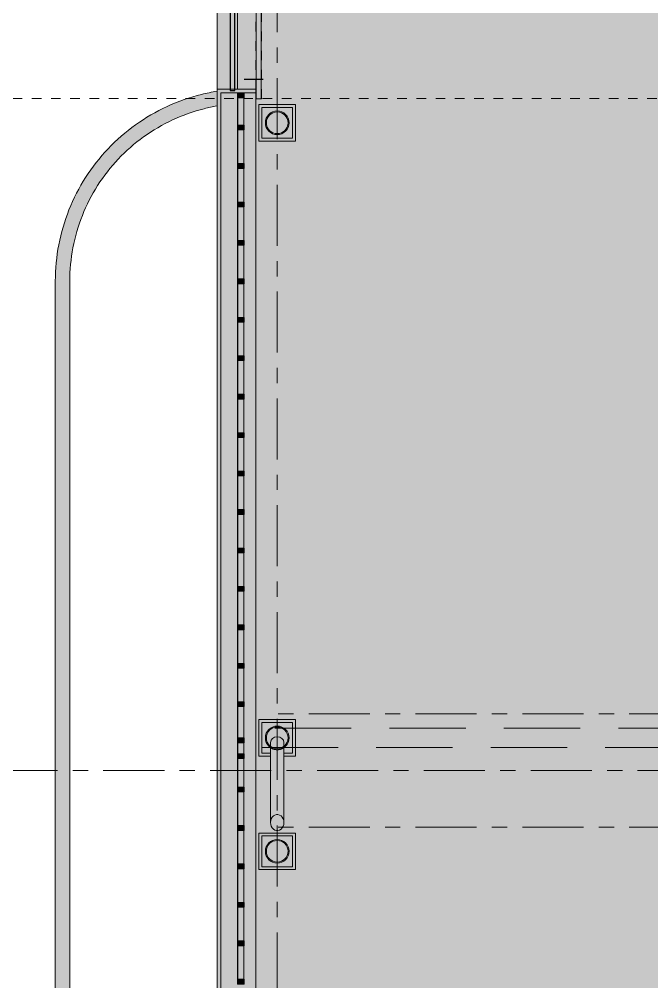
# Model space of a CAD drawing. Header units: metres. Extents: x 1156 to 2335, y -13 to 268.
# Drawn here: x 1236.02 to 1242.6, y 156.21 to 166.23 of the extents above; entities that cross this region are included whole.
import ezdxf

# ---------------------------------------------------------------- set-up
doc = ezdxf.new("R2010")
doc.units = ezdxf.units.M
doc.header["$LTSCALE"] = 0.05
doc.header["$PDMODE"] = 1
for name, pattern in [('_Tracejado médio', [0.004, 0.003, -0.001]), ('Contínua', [0]), ('Grid Line', [0.022225, 0.0127, -0.003175, 0.003175, -0.003175]), ('HIDDEN2', [4.7625, 3.175, -1.5875]), ('Overhead 1_16_', [0.00258, 0.001587, -0.000992188])]:
    doc.linetypes.add(name, pattern=pattern)
doc.layers.get('0').update_dxf_attribs({"lineweight": 0})
for name, color, linetype, lineweight in [('A-DOOR', 7, 'Continuous', 9), ('A-DOOR-HDLN', 7, '_Tracejado médio', 5), ('A-FLOR', 7, 'Continuous', 9), ('A-FLOR-OVHD', 7, 'Overhead 1_16_', 5), ('A-GENM', 7, 'Continuous', 5), ('A-GENM-4', 7, 'Continuous', 9), ('A-GLAZ-CURT', 7, 'Continuous', 5), ('A-GLAZ-CWMG', 7, 'Continuous', 5), ('A-WALL-1', 7, 'Continuous', 9), ('ARQ_PAREDE', 3, 'Continuous', 5), ('I-WALL', 7, 'Continuous', 9), ('S-FNDN', 7, 'Continuous', 5)]:
    doc.layers.add(name, color=color, linetype=linetype, lineweight=lineweight)
for name, color, linetype, lineweight, true_color in [('A-DOOR-1', 7, 'Continuous', 5, 0xc0c0c0), ('A-FLOR-PATT-6', 7, 'Continuous', 9, 0xe3e2df), ('A-GENM-2', 7, 'Continuous', 5, 0xe9e9e9), ('A-GENM-3', 7, 'Continuous', 5, 0xaeaeae), ('A-GLAZ-CWMG-1', 7, 'Continuous', 5, 0x74756c), ('A-WALL-PATT-8', 9, 'Continuous', 9, 0x808080), ('S-FNDN-1', 7, 'Continuous', 9, 0xd3d1cb), ('S-GRID-1', 7, 'Grid Line', 5, 0x0080c0)]:
    doc.layers.add(name, color=color, linetype=linetype, lineweight=lineweight, true_color=true_color)
for name, color, linetype in [('ARQ_RUA', 2, 'Continuous'), ('FORIR', 4, 'Continuous'), ('G', 1, 'Continuous'), ('sh- talude', 64, 'Continuous'), ('talude', 2, 'Continuous')]:
    doc.layers.add(name, color=color, linetype=linetype)
doc.styles.get("Standard").update_dxf_attribs({"font": 'stylu.ttf'})
pattern_1 = [(180, (0, 0), (-2e-17, -0.15), [])]

# ---------------------------------------------------------------- blocks, each defined once
blk = doc.blocks.new('3D_INFOTEXT')
blk.add_point((0, 0))
at = {"flags": 1}
for tag, p in [('MAR_PEZ', (7, 4)), ('POS_PEZ', (8, -4)), ('NOM_PRO', (8, -13)), ('LUN_PRO', (7, -22)), ('MAT_PRO', (8, -30)), ('HANDLE', (7, -39))]:
    blk.add_attdef(tag, p, '', height=5.26, dxfattribs=at)
blk = doc.blocks.new('3D_INFOM')
blk.add_point((0, 0))
at = {"layer": 'FORIR', "flags": 1}
for tag, p in [('MARK', (8, -4)), ('NUM_DIS', (8, -12)), ('QTA_PEZ', (8, -19)), ('TRA_PEZ', (8, -26)), ('DES_PEZ', (8, -34)), ('NOT_PEZ', (46, -12)), ('TIP_PEZ', (46, -19)), ('COS_PEZ', (46, -26))]:
    blk.add_attdef(tag, p, '', height=5, dxfattribs=at)
blk = doc.blocks.new('PILAR1 - PILAR1-4572408-Térreo')
at = {"layer": 'A-GENM-2'}
h = blk.add_hatch(color=256, dxfattribs=at)
h.paths.add_polyline_path([(0, -0.713), (0.038, -0.707), (0.072, -0.69), (0.1, -0.662), (0.117, -0.625), (0.123, -0.59), (0.117, -0.552), (0.1, -0.518), (0.066, -0.487), (0.035, -0.473), (0, -0.467), (-0.038, -0.473), (-0.072, -0.49), (-0.1, -0.518), (-0.117, -0.555), (-0.123, -0.59), (-0.117, -0.628), (-0.1, -0.662), (-0.066, -0.693), (-0.035, -0.707), (-0.006, -0.712)])
h.paths.add_polyline_path([(0, -0.703), (-0.035, -0.697), (-0.066, -0.681), (-0.091, -0.656), (-0.107, -0.625), (-0.113, -0.59), (-0.106, -0.552), (-0.091, -0.524), (-0.066, -0.499), (-0.031, -0.482), (0, -0.477), (0.035, -0.483), (0.066, -0.499), (0.091, -0.524), (0.107, -0.555), (0.113, -0.59), (0.106, -0.628), (0.091, -0.656), (0.066, -0.681), (0.035, -0.697)])
h.paths.add_polyline_path([(-0.008, -0.374), (0.008, -0.374), (0.029, -0.366), (0.04, -0.36), (0.052, -0.346), (0.062, -0.33), (0.068, -0.311), (0.07, -0.288), (0.068, -0.271), (0.058, -0.245), (0.052, -0.235), (0.033, -0.218), (0.019, -0.211), (0.008, -0.208), (-0.008, -0.208), (-0.025, -0.213), (-0.044, -0.226), (-0.052, -0.236), (-0.063, -0.256), (-0.068, -0.271), (-0.07, -0.291), (-0.068, -0.311), (-0.062, -0.33), (-0.052, -0.346), (-0.04, -0.36), (-0.019, -0.371)])
h.paths.add_polyline_path([(0, 0.467), (0.029, 0.472), (0.044, 0.476), (0.072, 0.49), (0.1, 0.518), (0.118, 0.558), (0.123, 0.59), (0.117, 0.628), (0.1, 0.662), (0.066, 0.693), (0.035, 0.707), (0, 0.713), (-0.04, 0.706), (-0.072, 0.69), (-0.1, 0.662), (-0.117, 0.625), (-0.123, 0.59), (-0.117, 0.552), (-0.1, 0.518), (-0.067, 0.488), (-0.033, 0.472), (0, 0.467)])
h.paths.add_polyline_path([(0, 0.477), (-0.035, 0.483), (-0.07, 0.502), (-0.091, 0.524), (-0.107, 0.555), (-0.113, 0.59), (-0.106, 0.628), (-0.091, 0.656), (-0.061, 0.684), (-0.035, 0.697), (0, 0.703), (0.035, 0.697), (0.066, 0.681), (0.091, 0.656), (0.107, 0.625), (0.113, 0.59), (0.106, 0.552), (0.091, 0.524), (0.061, 0.496), (0.033, 0.482), (0.003, 0.477)])
at = {"layer": 'A-GENM-3'}
h = blk.add_hatch(color=256, dxfattribs=at)
h.paths.add_polyline_path([(0.1, -0.75), (0.16, -0.75), (0.16, -0.43), (-0.16, -0.43), (-0.16, -0.75), (0.072, -0.75)])
h.paths.add_polyline_path([(0, -0.713), (-0.038, -0.707), (-0.072, -0.69), (-0.103, -0.656), (-0.117, -0.625), (-0.123, -0.59), (-0.117, -0.552), (-0.1, -0.518), (-0.066, -0.487), (-0.035, -0.473), (0, -0.467), (0.038, -0.473), (0.072, -0.49), (0.103, -0.524), (0.117, -0.555), (0.123, -0.59), (0.117, -0.628), (0.098, -0.663), (0.066, -0.693), (0.035, -0.707), (0.018, -0.71)])
h.paths.add_polyline_path([(0, -0.703), (0.038, -0.696), (0.066, -0.681), (0.091, -0.656), (0.107, -0.625), (0.113, -0.59), (0.106, -0.552), (0.091, -0.524), (0.066, -0.499), (0.035, -0.483), (0, -0.477), (-0.038, -0.484), (-0.066, -0.499), (-0.091, -0.524), (-0.107, -0.555), (-0.113, -0.59), (-0.106, -0.628), (-0.091, -0.656), (-0.066, -0.681), (-0.035, -0.697)])
h.paths.add_polyline_path([(-0.16, 0.43), (-0.07, 0.43), (-0.068, 0.487), (-0.052, 0.478), (-0.062, 0.485), (-0.072, 0.49), (-0.103, 0.524), (-0.117, 0.555), (-0.123, 0.59), (-0.117, 0.628), (-0.1, 0.662), (-0.066, 0.693), (-0.035, 0.707), (0, 0.713), (0.038, 0.707), (0.072, 0.69), (0.103, 0.656), (0.117, 0.625), (0.123, 0.59), (0.117, 0.552), (0.1, 0.518), (0.067, 0.488), (0.07, 0.489), (0.072, 0.43), (0.16, 0.43), (0.16, 0.75), (-0.16, 0.75)])
h.paths.add_polyline_path([(0, 0.467), (0.033, 0.472), (0.025, 0.471), (0.008, 0.468)])
h.paths.add_polyline_path([(-0.07, 0.502), (-0.068, 0.556), (-0.066, 0.561), (-0.058, 0.576), (-0.044, 0.588), (-0.026, 0.597), (-0.01, 0.601), (0.011, 0.601), (0.026, 0.597), (0.04, 0.591), (0.054, 0.58), (0.064, 0.566), (0.068, 0.556), (0.07, 0.539), (0.07, 0.502), (0.091, 0.524), (0.107, 0.555), (0.113, 0.59), (0.106, 0.628), (0.091, 0.656), (0.066, 0.681), (0.035, 0.697), (0, 0.703), (-0.04, 0.695), (-0.07, 0.678), (-0.091, 0.656), (-0.107, 0.625), (-0.113, 0.59), (-0.106, 0.552), (-0.091, 0.524), (-0.079, 0.511)])
h = blk.add_hatch(color=256, dxfattribs=at)
h.paths.add_polyline_path([(0.07, -0.291), (0.068, 0.487), (0.052, 0.478), (0.033, 0.472), (0.019, 0.469), (0, 0.467), (-0.033, 0.472), (-0.06, 0.483), (-0.07, 0.488), (-0.068, -0.271), (-0.062, -0.252), (-0.052, -0.236), (-0.04, -0.222), (-0.019, -0.211), (-0.008, -0.208), (0.008, -0.208), (0.025, -0.213), (0.04, -0.222), (0.052, -0.236), (0.062, -0.252), (0.068, -0.271), (0.07, -0.288)])
h.paths.add_polyline_path([(0.003, 0.477), (0.04, 0.485), (0.07, 0.502), (0.068, 0.556), (0.066, 0.561), (0.058, 0.575), (0.044, 0.588), (0.033, 0.594), (0.01, 0.601), (-0.01, 0.601), (-0.025, 0.597), (-0.04, 0.591), (-0.054, 0.58), (-0.062, 0.57), (-0.068, 0.556), (-0.07, 0.543), (-0.068, 0.5), (-0.061, 0.496), (-0.033, 0.482), (0, 0.477)])
at = {"layer": 'A-GENM'}
for p, q in [((0.16, 0.75), (-0.16, 0.75)), ((-0.16, 0.75), (-0.16, 0.43)), ((0.16, 0.43), (0.16, 0.75)), ((-0.07, 0.543), (-0.07, 0.502)), ((0.07, 0.502), (0.07, 0.543)), ((-0.16, 0.43), (-0.07, 0.43)), ((-0.07, 0.489), (-0.07, -0.291)), ((0.07, -0.291), (0.07, 0.489)), ((0.07, 0.43), (0.16, 0.43)), ((0.16, -0.43), (-0.16, -0.43)), ((-0.16, -0.43), (-0.16, -0.75)), ((0.16, -0.75), (0.16, -0.43)), ((-0.16, -0.75), (0.16, -0.75))]:
    blk.add_line(p, q, dxfattribs=at)
blk.add_ellipse((0, 0.543), major_axis=(-0.07, 0), ratio=0.838671, start_param=3.141593, end_param=6.283185, dxfattribs=at)
for points, knots in [([(-0.07, 0.489), (-0.07, 0.489), (-0.069, 0.488), (-0.067, 0.487), (-0.063, 0.485), (-0.058, 0.482), (-0.053, 0.479), (-0.049, 0.477), (-0.046, 0.476), (-0.044, 0.475), (-0.041, 0.474), (-0.04, 0.474), (-0.039, 0.473)], [0, 0, 0, 0, 0.0555556, 0.1111111, 0.1666667, 0.2222222, 0.2777778, 0.3055556, 0.3194444, 0.3333333, 0.3472222, 0.3602525, 0.3602525, 0.3602525, 0.3602525]), ([(-0.056, 0.48), (-0.057, 0.481), (-0.058, 0.482), (-0.059, 0.482), (-0.06, 0.482)], [0.7523361, 0.7523361, 0.7523361, 0.7523361, 0.76973684, 0.78231492, 0.78231492, 0.78231492, 0.78231492]), ([(-0.048, 0.477), (-0.048, 0.477), (-0.049, 0.477), (-0.051, 0.478), (-0.053, 0.479), (-0.053, 0.479)], [0.69860559, 0.69860559, 0.69860559, 0.69860559, 0.70065789, 0.72368421, 0.7320863, 0.7320863, 0.7320863, 0.7320863]), ([(-0.039, 0.473), (-0.041, 0.474), (-0.042, 0.475), (-0.044, 0.475), (-0.044, 0.475)], [0.65527816, 0.65527816, 0.65527816, 0.65527816, 0.67763158, 0.6818896, 0.6818896, 0.6818896, 0.6818896]), ([(-0.038, 0.473), (-0.038, 0.473), (-0.037, 0.473), (-0.035, 0.472), (-0.034, 0.472), (-0.033, 0.472), (-0.033, 0.471), (-0.032, 0.471), (-0.03, 0.471), (-0.027, 0.47), (-0.024, 0.469), (-0.021, 0.469), (-0.02, 0.469), (-0.018, 0.468), (-0.017, 0.468), (-0.015, 0.468), (-0.013, 0.468), (-0.009, 0.467), (-0.005, 0.467), (0, 0.467), (0.005, 0.467), (0.01, 0.467), (0.014, 0.468), (0.017, 0.468), (0.019, 0.468), (0.02, 0.469), (0.022, 0.469), (0.024, 0.469), (0.027, 0.47), (0.03, 0.471), (0.032, 0.471), (0.033, 0.471), (0.033, 0.472), (0.034, 0.472), (0.035, 0.472), (0.037, 0.473), (0.038, 0.473), (0.038, 0.473)], [0.3642325, 0.3642325, 0.3642325, 0.3642325, 0.375, 0.3819444, 0.3854167, 0.3888889, 0.3923611, 0.3958333, 0.4027778, 0.4166667, 0.4305556, 0.4375, 0.4444444, 0.4479167, 0.4513889, 0.4583333, 0.4652778, 0.4722222, 0.4861111, 0.5, 0.5138889, 0.5277778, 0.5416667, 0.5486111, 0.5555556, 0.5590278, 0.5625, 0.5694444, 0.5833333, 0.5972222, 0.6041667, 0.6076389, 0.6111111, 0.6145833, 0.6180556, 0.625, 0.6357723, 0.6357723, 0.6357723, 0.6357723]), ([(0.003, 0.477), (0.002, 0.477), (0, 0.477), (-0.002, 0.477), (-0.003, 0.477)], [0.49261041, 0.49261041, 0.49261041, 0.49261041, 0.5, 0.50725192, 0.50725192, 0.50725192, 0.50725192]), ([(0.039, 0.473), (0.04, 0.474), (0.041, 0.474), (0.044, 0.475), (0.046, 0.476), (0.049, 0.477), (0.053, 0.479), (0.058, 0.482), (0.063, 0.485), (0.067, 0.487), (0.069, 0.488), (0.07, 0.489), (0.07, 0.489)], [0.6397526, 0.6397526, 0.6397526, 0.6397526, 0.6527778, 0.6666667, 0.6805556, 0.6944444, 0.7222222, 0.7777778, 0.8333333, 0.8888889, 0.9444444, 1, 1, 1, 1]), ([(0.06, 0.482), (0.059, 0.482), (0.058, 0.481), (0.056, 0.481), (0.056, 0.48)], [0.21764039, 0.21764039, 0.21764039, 0.21764039, 0.23684211, 0.24763505, 0.24763505, 0.24763505, 0.24763505])]:
    blk.add_open_spline(points, degree=3, knots=knots, dxfattribs=at)
for points in [[(-0.034, 0.472), (-0.035, 0.472), (-0.037, 0.473), (-0.038, 0.473)], [(-0.017, 0.468), (-0.018, 0.468), (-0.019, 0.468), (-0.02, 0.469)], [(0.02, 0.469), (0.019, 0.468), (0.018, 0.468), (0.017, 0.468)], [(0.038, 0.473), (0.037, 0.473), (0.035, 0.472), (0.034, 0.472)], [(0.044, 0.475), (0.043, 0.475), (0.041, 0.474), (0.039, 0.473)], [(0.053, 0.479), (0.051, 0.478), (0.05, 0.477), (0.048, 0.477)]]:
    blk.add_open_spline(points, degree=3, dxfattribs=at)
at = {"layer": 'A-GENM-4', "flags": 128}
for points in [[(0.07, -0.291), (0.068, -0.271), (0.062, -0.252), (0.052, -0.236), (0.04, -0.222), (0.025, -0.213), (0.008, -0.208), (-0.008, -0.208), (-0.025, -0.213), (-0.04, -0.222), (-0.052, -0.236), (-0.062, -0.252), (-0.068, -0.271), (-0.07, -0.291)], [(-0.07, -0.291), (-0.068, -0.311), (-0.062, -0.33), (-0.052, -0.346), (-0.04, -0.36), (-0.025, -0.369), (-0.008, -0.374), (0.008, -0.374), (0.025, -0.369), (0.04, -0.36), (0.052, -0.346), (0.062, -0.33), (0.068, -0.311), (0.07, -0.291)]]:
    blk.add_lwpolyline(points, dxfattribs=at)
at = {"layer": 'A-GENM-4'}
for centre, radius, start, end in [((0, 0.59), 0.123, 360, 180), ((0, 0.59), 0.113, 0, 180), ((0, 0.59), 0.123, 180, 360), ((0, 0.59), 0.113, 180, 0), ((0, -0.59), 0.123, 360, 180), ((0, -0.59), 0.113, 0, 180), ((0, -0.59), 0.123, 180, 360), ((0, -0.59), 0.113, 180, 0)]:
    blk.add_arc(centre, radius, start, end, dxfattribs=at)
blk = doc.blocks.new('PILAR redondo 2 - PILAR redondo 12-4759631-Térreo')
at = {"layer": 'A-GENM-2'}
h = blk.add_hatch(color=256, dxfattribs=at)
h.paths.add_polyline_path([(0, -0.123), (0.044, -0.114), (0.072, -0.1), (0.1, -0.072), (0.117, -0.035), (0.123, 0), (0.117, 0.038), (0.1, 0.072), (0.066, 0.103), (0.032, 0.118), (0, 0.123), (-0.038, 0.117), (-0.072, 0.1), (-0.103, 0.066), (-0.117, 0.035), (-0.123, 0), (-0.117, -0.038), (-0.1, -0.072), (-0.066, -0.103), (-0.035, -0.117)])
h.paths.add_polyline_path([(0, -0.113), (-0.038, -0.106), (-0.066, -0.091), (-0.091, -0.066), (-0.107, -0.035), (-0.113, 0), (-0.107, 0.035), (-0.091, 0.066), (-0.066, 0.091), (-0.035, 0.107), (0, 0.113), (0.035, 0.107), (0.066, 0.091), (0.091, 0.066), (0.107, 0.035), (0.113, 0), (0.106, -0.038), (0.091, -0.066), (0.066, -0.091), (0.035, -0.107)])
at = {"layer": 'A-GENM-3'}
h = blk.add_hatch(color=256, dxfattribs=at)
h.paths.add_polyline_path([(-0.16, -0.16), (0.16, -0.16), (0.16, 0.16), (-0.16, 0.16)])
h.paths.add_polyline_path([(0, -0.123), (-0.038, -0.117), (-0.072, -0.1), (-0.103, -0.066), (-0.117, -0.035), (-0.123, 0), (-0.117, 0.038), (-0.1, 0.072), (-0.066, 0.103), (-0.035, 0.117), (0, 0.123), (0.038, 0.117), (0.072, 0.1), (0.103, 0.066), (0.117, 0.035), (0.123, 0), (0.117, -0.038), (0.1, -0.072), (0.066, -0.103), (0.035, -0.117)])
h.paths.add_polyline_path([(0, -0.113), (0.038, -0.106), (0.066, -0.091), (0.091, -0.066), (0.107, -0.035), (0.113, 0), (0.106, 0.038), (0.091, 0.066), (0.066, 0.091), (0.035, 0.107), (0, 0.113), (-0.038, 0.106), (-0.066, 0.091), (-0.091, 0.066), (-0.107, 0.035), (-0.113, 0), (-0.106, -0.038), (-0.091, -0.066), (-0.066, -0.091), (-0.035, -0.107)])
at = {"layer": 'A-GENM'}
for p, q in [((0.16, 0.16), (-0.16, 0.16)), ((-0.16, 0.16), (-0.16, -0.16)), ((0.16, -0.16), (0.16, 0.16)), ((-0.16, -0.16), (0.16, -0.16))]:
    blk.add_line(p, q, dxfattribs=at)
at = {"layer": 'A-GENM-4'}
for radius, start, end in [(0.123, 360, 180), (0.113, 0, 180), (0.123, 180, 360), (0.113, 180, 0)]:
    blk.add_arc((0, 0), radius, start, end, dxfattribs=at)
blk = doc.blocks.new('_DOR-___-PortaCorrer - PF3-570X500-4467571-Térreo')
at = {"layer": 'A-DOOR-1'}
blk.add_hatch(color=256, dxfattribs=at).paths.add_polyline_path([(2.95, 0.129), (2.95, 0.15), (-2.95, 0.15), (-2.95, 0.1), (2.95, 0.1)])
at = {"layer": 'A-DOOR'}
for p, q in [((-2.95, 0.15), (2.95, 0.15)), ((2.95, 0.15), (2.95, 0.1)), ((2.95, 0.1), (-2.95, 0.1))]:
    blk.add_line(p, q, dxfattribs=at)
at = {"layer": 'A-DOOR-HDLN'}
for p, q in [((2.95, 0.155), (-8.85, 0.155)), ((2.95, 0.095), (2.95, 0.155)), ((-8.85, 0.095), (2.95, 0.095))]:
    blk.add_line(p, q, dxfattribs=at)
blk = doc.blocks.new('System Panel - COMOVENTE-V45-Térreo')
at = {"layer": 'A-GLAZ-CURT'}
h = blk.add_hatch(dxfattribs=at)
h.set_pattern_fill('FP_15', color=256, style=0, pattern_type=2)
h.set_pattern_definition(pattern_1)
h.paths.add_polyline_path([(-0.175, -0.03), (0.175, -0.03), (0.175, 0.03), (-0.175, 0.03)])
for p, q in [((-0.175, 0.03), (0.175, 0.03)), ((-0.175, 0.03), (-0.175, -0.03)), ((0.175, 0.03), (0.175, -0.03)), ((0.175, -0.03), (-0.175, -0.03))]:
    blk.add_line(p, q, dxfattribs=at)
blk = doc.blocks.new('System Panel - COMOVENTE-V49-Térreo')
at = {"layer": 'A-GLAZ-CURT'}
h = blk.add_hatch(dxfattribs=at)
h.set_pattern_fill('FP_15', color=256, style=0, pattern_type=2)
h.set_pattern_definition(pattern_1)
h.paths.add_polyline_path([(-0.142, 0.03), (-0.142, -0.03), (0.142, -0.03), (0.142, 0.03), (0.065, 0.03)])
for p, q in [((-0.142, 0.03), (0.142, 0.03)), ((-0.142, 0.03), (-0.142, -0.03)), ((0.142, 0.03), (0.142, -0.03)), ((0.142, -0.03), (-0.142, -0.03))]:
    blk.add_line(p, q, dxfattribs=at)
blk = doc.blocks.new('Rectangular Mullion - 80mm x 50mm aluminio-4468394-Térreo')
at = {"layer": 'A-GLAZ-CWMG-1'}
blk.add_hatch(color=256, dxfattribs=at).paths.add_polyline_path([(0, 0.035), (0, -0.035), (-0.05, -0.035), (-0.05, 0.035)])
at = {"layer": 'A-GLAZ-CWMG'}
for p, q in [((-0.05, -0.035), (-0.05, 0.035)), ((-0.05, 0.035), (0, 0.035)), ((0, -0.035), (-0.05, -0.035))]:
    blk.add_line(p, q, dxfattribs=at)
blk = doc.blocks.new('Rectangular Mullion - 80mm x 50mm aluminio-4464545-Térreo')
at = {"layer": 'A-GLAZ-CWMG-1'}
blk.add_hatch(color=256, dxfattribs=at).paths.add_polyline_path([(-0.025, -0.035), (-0.025, 0.035), (0.025, 0.035), (0.025, -0.035)])
at = {"layer": 'A-GLAZ-CWMG'}
for p, q in [((-0.025, -0.035), (-0.025, 0.035)), ((-0.025, 0.035), (0.025, 0.035)), ((0.025, 0.035), (0.025, -0.035)), ((0.025, -0.035), (-0.025, -0.035))]:
    blk.add_line(p, q, dxfattribs=at)
blk = doc.blocks.new('System Panel - COMOVENTE-V44-Térreo')
at = {"layer": 'A-GLAZ-CURT'}
h = blk.add_hatch(dxfattribs=at)
h.set_pattern_fill('FP_14', color=256, style=0, pattern_type=2)
h.set_pattern_definition(pattern_1)
h.paths.add_polyline_path([(-0.163, -0.03), (0.163, -0.03), (0.163, 0.03), (-0.163, 0.03)])
for p, q in [((-0.163, 0.03), (0.163, 0.03)), ((-0.163, 0.03), (-0.163, -0.03)), ((0.163, 0.03), (0.163, -0.03)), ((0.163, -0.03), (-0.163, -0.03))]:
    blk.add_line(p, q, dxfattribs=at)
blk = doc.blocks.new('Rectangular Mullion - 80mm x 50mm aluminio-V50-Térreo')
at = {"layer": 'A-GLAZ-CWMG-1'}
blk.add_hatch(color=256, dxfattribs=at).paths.add_polyline_path([(0, -0.03), (0, 0.035), (-0.05, 0.035), (-0.05, -0.035), (0, -0.035)])
at = {"layer": 'A-GLAZ-CWMG'}
for p, q in [((0, 0.035), (-0.05, 0.035)), ((-0.05, 0.035), (-0.05, -0.035)), ((0, -0.035), (0, 0.035)), ((-0.05, -0.035), (0, -0.035))]:
    blk.add_line(p, q, dxfattribs=at)
blk = doc.blocks.new('Rectangular Mullion - 80mm x 50mm aluminio-V51-Térreo')
at = {"layer": 'A-GLAZ-CWMG-1'}
blk.add_hatch(color=256, dxfattribs=at).paths.add_polyline_path([(-0.05, -0.03), (-0.05, 0.035), (0, 0.035), (0, -0.035), (-0.05, -0.035)])
at = {"layer": 'A-GLAZ-CWMG'}
for p, q in [((-0.05, -0.035), (-0.05, 0.035)), ((-0.05, 0.035), (0, 0.035)), ((0, 0.035), (0, -0.035)), ((0, -0.035), (-0.05, -0.035))]:
    blk.add_line(p, q, dxfattribs=at)
blk = doc.blocks.new('System Panel - COMOVENTE-V52-Térreo')
at = {"layer": 'A-GLAZ-CURT'}
h = blk.add_hatch(dxfattribs=at)
h.set_pattern_fill('FP_14', color=256, style=0, pattern_type=2)
h.set_pattern_definition(pattern_1)
h.paths.add_polyline_path([(-0.0575, 0.03), (-0.0575, -0.03), (0.0575, -0.03), (0.0575, 0.03)])
for p, q in [((-0.0575, 0.03), (0.0575, 0.03)), ((-0.0575, 0.03), (-0.0575, -0.03)), ((0.0575, 0.03), (0.0575, -0.03)), ((0.0575, -0.03), (-0.0575, -0.03))]:
    blk.add_line(p, q, dxfattribs=at)
blk = doc.blocks.new('System Panel - COMOVENTE-V84-Térreo')
at = {"layer": 'A-GLAZ-CURT'}
h = blk.add_hatch(dxfattribs=at)
h.set_pattern_fill('FP_15', color=256, style=0, pattern_type=2)
h.set_pattern_definition(pattern_1)
h.paths.add_polyline_path([(-0.149, 0.013), (-0.149, -0.03), (0.149, -0.03), (0.149, 0.03), (-0.149, 0.03)])
for p, q in [((-0.149, 0.03), (0.149, 0.03)), ((-0.149, 0.03), (-0.149, -0.03)), ((0.149, 0.03), (0.149, -0.03)), ((0.149, -0.03), (-0.149, -0.03))]:
    blk.add_line(p, q, dxfattribs=at)
blk = doc.blocks.new('A$C48630bea')
at = {"layer": 'A-FLOR-PATT-6'}
h = blk.add_hatch(color=256, dxfattribs=at)
h.paths.add_polyline_path([(13.748, 35.346), (13.756, 35.512), (13.776, 35.662), (13.8, 35.783), (13.848, 35.944), (13.904, 36.087), (13.955, 36.197), (14.028, 36.325), (14.126, 36.465), (14.21, 36.569), (14.323, 36.685), (14.434, 36.783), (14.553, 36.871), (14.679, 36.95), (14.802, 37.015), (14.919, 37.067), (15.058, 37.115), (15.201, 37.152), (15.279, 37.166), (15.279, 37.319), (15.169, 37.299), (15.022, 37.261), (14.872, 37.209), (14.752, 37.159), (14.6, 37.079), (14.477, 37.002), (14.362, 36.918), (14.24, 36.814), (14.128, 36.701), (14.029, 36.585), (13.941, 36.465), (13.865, 36.344), (13.797, 36.216), (13.731, 36.063), (13.689, 35.944), (13.646, 35.783), (13.621, 35.649), (13.603, 35.493), (13.597, 35.346), (13.619, 35.346)])
h.paths.add_polyline_path([(15.319, 37.173), (15.365, 37.18), (15.492, 37.193), (15.492, 37.303), (15.319, 37.303), (15.319, 37.174)])
blk.add_hatch(color=256, dxfattribs=at).paths.add_polyline_path([(13.597, 25.216), (13.748, 25.217), (13.748, 35.346), (13.597, 35.346), (13.597, 25.217)])
at = {"layer": 'A-WALL-PATT-8'}
h = blk.add_hatch(color=256, dxfattribs=at)
h.paths.add_polyline_path([(15.279, 23.256), (15.319, 23.256), (15.319, 37.343), (15.279, 37.343), (15.279, 23.556)])
h.paths.add_polyline_path([(15.319, 43.043), (15.319, 64.222), (15.279, 64.222), (15.28, 43.043)])
blk.add_hatch(color=256, dxfattribs=at).paths.add_polyline_path([(15.497, 37.303), (15.682, 37.303), (15.682, 37.343), (15.319, 37.343), (15.319, 37.303), (15.492, 37.303)])
at = {"layer": 'S-FNDN-1'}
h = blk.add_hatch(color=256, dxfattribs=at)
h.paths.add_polyline_path([(15.715, 36.803), (16.095, 36.803), (16.095, 37.183), (15.715, 37.183), (15.715, 37.176)])
h.paths.add_polyline_path([(15.745, 36.833), (15.745, 37.153), (16.065, 37.153), (16.065, 36.833), (15.767, 36.833)])
blk.add_hatch(color=256, dxfattribs=at).paths.add_polyline_path([(15.767, 30.403), (15.835, 30.403), (15.835, 30.433), (15.745, 30.433), (15.745, 30.753), (16.065, 30.753), (16.065, 30.433), (15.975, 30.433), (15.975, 30.403), (16.095, 30.403), (16.095, 30.783), (15.715, 30.783), (15.715, 30.403), (15.745, 30.403)])
h = blk.add_hatch(color=256, dxfattribs=at)
h.paths.add_polyline_path([(15.715, 29.223), (16.095, 29.223), (16.095, 29.603), (15.715, 29.603), (15.715, 29.253)])
h.paths.add_polyline_path([(15.745, 29.253), (15.745, 29.573), (16.065, 29.573), (16.065, 29.253), (15.767, 29.253)])
at = {"layer": 'A-FLOR'}
for p, q in [((15.492, 43.043), (15.492, 37.343)), ((13.597, 25.216), (13.597, 35.346)), ((13.748, 25.217), (13.748, 35.346))]:
    blk.add_line(p, q, dxfattribs=at)
for points, knots in [([(13.597, 35.346), (13.598, 35.473), (13.622, 35.726), (13.764, 36.214), (14.111, 36.756), (14.635, 37.131), (15.047, 37.276), (15.224, 37.312), (15.278, 37.321)], [-1, -1, -1, -1, -0.875, -0.75, -0.5, -0.25, -0.125, -0.0708378, -0.0708378, -0.0708378, -0.0708378]), ([(15.278, 37.168), (15.234, 37.16), (15.076, 37.126), (14.702, 36.994), (14.22, 36.647), (13.901, 36.146), (13.77, 35.695), (13.748, 35.462), (13.748, 35.346)], [-0.9231046, -0.9231046, -0.9231046, -0.9231046, -0.875, -0.75, -0.5, -0.25, -0.125, 0, 0, 0, 0])]:
    blk.add_open_spline(points, degree=3, knots=knots, dxfattribs=at)
at = {"layer": 'A-FLOR-OVHD', "linetype": 'HIDDEN2', "ltscale": 5}
for p, q in [((15.279, 37.343), (15.279, 43.043)), ((94.065, 30.693), (15.745, 30.693)), ((15.745, 30.493), (94.065, 30.493))]:
    blk.add_line(p, q, dxfattribs=at)
at = {"layer": 'A-FLOR-OVHD', "linetype": 'HIDDEN2'}
blk.add_line((15.745, 30.493), (15.745, 30.693), dxfattribs=at)
at = {"layer": 'A-WALL-1'}
for p, q in [((15.279, 37.343), (15.279, 23.216)), ((15.682, 37.343), (15.279, 37.343)), ((15.319, 23.256), (15.319, 37.303)), ((15.319, 37.303), (15.682, 37.303)), ((15.682, 37.303), (15.682, 37.343))]:
    blk.add_line(p, q, dxfattribs=at)
at = {"layer": 'I-WALL'}
for p, q in [((15.682, 37.303), (15.682, 23.256)), ((15.492, 36.968), (15.492, 37.253)), ((15.492, 36.568), (15.492, 36.918)), ((15.492, 36.168), (15.492, 36.518)), ((15.492, 35.768), (15.492, 36.118)), ((15.492, 35.368), (15.492, 35.718)), ((15.492, 34.968), (15.492, 35.318)), ((15.492, 34.568), (15.492, 34.918)), ((15.492, 34.168), (15.492, 34.518)), ((15.492, 33.768), (15.492, 34.118)), ((15.492, 33.368), (15.492, 33.718)), ((15.492, 32.968), (15.492, 33.318)), ((15.492, 32.568), (15.492, 32.918)), ((15.492, 32.168), (15.492, 32.518)), ((15.492, 31.768), (15.492, 32.118)), ((15.492, 31.368), (15.492, 31.718)), ((15.492, 30.968), (15.492, 31.318)), ((15.492, 30.593), (15.492, 30.918)), ((15.492, 30.428), (15.492, 30.543)), ((15.492, 30.081), (15.492, 30.378)), ((15.492, 29.681), (15.492, 30.031)), ((15.492, 29.281), (15.492, 29.631)), ((15.492, 28.881), (15.492, 29.231)), ((15.492, 28.481), (15.492, 28.831)), ((15.492, 28.081), (15.492, 28.431))]:
    blk.add_line(p, q, dxfattribs=at)
at = {"layer": 'S-FNDN'}
for p, q in [((16.095, 37.183), (15.715, 37.183)), ((15.715, 37.183), (15.715, 36.803)), ((16.095, 36.803), (16.095, 37.183)), ((15.715, 36.803), (16.095, 36.803)), ((16.095, 30.783), (15.715, 30.783)), ((15.715, 30.783), (15.715, 30.403)), ((16.095, 30.403), (16.095, 30.783)), ((15.715, 30.403), (15.835, 30.403)), ((15.975, 30.403), (16.095, 30.403)), ((16.095, 29.603), (15.715, 29.603)), ((15.715, 29.603), (15.715, 29.223)), ((16.095, 29.223), (16.095, 29.603)), ((15.715, 29.223), (16.095, 29.223))]:
    blk.add_line(p, q, dxfattribs=at)
at = {"layer": 'A-DOOR', "rotation": 269.9999999999999}
blk.add_blockref('_DOR-___-PortaCorrer - PF3-570X500-4467571-Térreo', (15.587, 40.193), dxfattribs=at)
at = {"layer": 'A-GENM'}
for name, p in [('PILAR redondo 2 - PILAR redondo 12-4759631-Térreo', (15.905, 36.993)), ('PILAR1 - PILAR1-4572408-Térreo', (15.905, 30.003))]:
    blk.add_blockref(name, p, dxfattribs=at)
at = {"layer": 'A-GLAZ-CURT'}
for name, p, rotation in [('System Panel - COMOVENTE-V49-Térreo', (15.527, 37.111), 89.99999999999991), ('System Panel - COMOVENTE-V45-Térreo', (15.527, 36.743), 89.99999999999991), ('System Panel - COMOVENTE-V45-Térreo', (15.527, 36.343), 89.99999999999991), ('System Panel - COMOVENTE-V45-Térreo', (15.527, 35.943), 89.99999999999991), ('System Panel - COMOVENTE-V45-Térreo', (15.527, 35.543), 89.99999999999991), ('System Panel - COMOVENTE-V45-Térreo', (15.527, 35.143), 89.99999999999991), ('System Panel - COMOVENTE-V45-Térreo', (15.527, 34.743), 89.99999999999991), ('System Panel - COMOVENTE-V45-Térreo', (15.527, 34.343), 89.99999999999991), ('System Panel - COMOVENTE-V45-Térreo', (15.527, 33.943), 89.99999999999991), ('System Panel - COMOVENTE-V45-Térreo', (15.527, 33.543), 89.99999999999991), ('System Panel - COMOVENTE-V45-Térreo', (15.527, 33.143), 89.99999999999991), ('System Panel - COMOVENTE-V45-Térreo', (15.527, 32.743), 89.99999999999991), ('System Panel - COMOVENTE-V45-Térreo', (15.527, 32.343), 89.99999999999991), ('System Panel - COMOVENTE-V45-Térreo', (15.527, 31.943), 89.99999999999991), ('System Panel - COMOVENTE-V45-Térreo', (15.527, 31.543), 89.99999999999991), ('System Panel - COMOVENTE-V45-Térreo', (15.527, 31.143), 89.99999999999991), ('System Panel - COMOVENTE-V44-Térreo', (15.527, 30.756), 89.99999999999991), ('System Panel - COMOVENTE-V52-Térreo', (15.527, 30.486), 89.99999999999993), ('System Panel - COMOVENTE-V84-Térreo', (15.527, 30.23), 89.99999999999991), ('System Panel - COMOVENTE-V45-Térreo', (15.527, 29.856), 89.99999999999991), ('System Panel - COMOVENTE-V45-Térreo', (15.527, 29.456), 89.99999999999991), ('System Panel - COMOVENTE-V45-Térreo', (15.527, 29.056), 89.99999999999991), ('System Panel - COMOVENTE-V45-Térreo', (15.527, 28.656), 89.99999999999991), ('System Panel - COMOVENTE-V45-Térreo', (15.527, 28.256), 89.99999999999991)]:
    blk.add_blockref(name, p, dxfattribs=dict(at, rotation=rotation))
at = {"layer": 'A-GLAZ-CWMG', "extrusion": (0, 0, -1), "rotation": 90.00000000000007}
for name, p in [('Rectangular Mullion - 80mm x 50mm aluminio-4468394-Térreo', (-15.527, 37.303)), ('Rectangular Mullion - 80mm x 50mm aluminio-4464545-Térreo', (-15.527, 36.943)), ('Rectangular Mullion - 80mm x 50mm aluminio-4464545-Térreo', (-15.527, 36.543)), ('Rectangular Mullion - 80mm x 50mm aluminio-4464545-Térreo', (-15.527, 36.143)), ('Rectangular Mullion - 80mm x 50mm aluminio-4464545-Térreo', (-15.527, 35.743)), ('Rectangular Mullion - 80mm x 50mm aluminio-4464545-Térreo', (-15.527, 35.343)), ('Rectangular Mullion - 80mm x 50mm aluminio-4464545-Térreo', (-15.527, 34.943)), ('Rectangular Mullion - 80mm x 50mm aluminio-4464545-Térreo', (-15.527, 34.543)), ('Rectangular Mullion - 80mm x 50mm aluminio-4464545-Térreo', (-15.527, 34.143)), ('Rectangular Mullion - 80mm x 50mm aluminio-4464545-Térreo', (-15.527, 33.743)), ('Rectangular Mullion - 80mm x 50mm aluminio-4464545-Térreo', (-15.527, 33.343)), ('Rectangular Mullion - 80mm x 50mm aluminio-4464545-Térreo', (-15.527, 32.943)), ('Rectangular Mullion - 80mm x 50mm aluminio-4464545-Térreo', (-15.527, 32.543)), ('Rectangular Mullion - 80mm x 50mm aluminio-4464545-Térreo', (-15.527, 32.143)), ('Rectangular Mullion - 80mm x 50mm aluminio-4464545-Térreo', (-15.527, 31.743)), ('Rectangular Mullion - 80mm x 50mm aluminio-4464545-Térreo', (-15.527, 31.343)), ('Rectangular Mullion - 80mm x 50mm aluminio-4464545-Térreo', (-15.527, 30.943)), ('Rectangular Mullion - 80mm x 50mm aluminio-V51-Térreo', (-15.527, 30.428)), ('Rectangular Mullion - 80mm x 50mm aluminio-4464545-Térreo', (-15.527, 30.056)), ('Rectangular Mullion - 80mm x 50mm aluminio-4464545-Térreo', (-15.527, 29.656)), ('Rectangular Mullion - 80mm x 50mm aluminio-4464545-Térreo', (-15.527, 29.256)), ('Rectangular Mullion - 80mm x 50mm aluminio-4464545-Térreo', (-15.527, 28.856)), ('Rectangular Mullion - 80mm x 50mm aluminio-4464545-Térreo', (-15.527, 28.456)), ('Rectangular Mullion - 80mm x 50mm aluminio-4464545-Térreo', (-15.527, 28.056))]:
    blk.add_blockref(name, p, dxfattribs=at)
at = {"layer": 'A-GLAZ-CWMG', "rotation": 269.9999999999999}
blk.add_blockref('Rectangular Mullion - 80mm x 50mm aluminio-V50-Térreo', (15.527, 30.543), dxfattribs=at)

msp = doc.modelspace()

# ---------------------------------------------------------------- hatches: boundary and pattern name
at = {"layer": 'ARQ_PAREDE', "true_color": 0xf7f281}
h = msp.add_hatch(color=51, dxfattribs=at)
h.dxf.hatch_style = 1
h.paths.add_polyline_path([(1238.076, 192.668), (1244.552, 192.668), (1244.55, 197.376), (1268.662, 197.38), (1268.702, 197.38), (1298.552, 197.38), (1298.75, 197.376), (1304.868, 197.37), (1304.85, 192.65), (1317.329, 192.668), (1317.329, 192.303), (1317.125, 192.303), (1317.125, 149.854), (1238.076, 149.854)])
h.paths.add_polyline_path([(1317.3, 191.229), (1317.3, 139.21)])
at = {"layer": 'sh- talude'}
h = msp.add_hatch(color=256, dxfattribs=at)
edge = h.paths.add_edge_path()
edge.add_line((1312.762, 205.035), (1292.549, 206.906))
edge.add_line((1292.549, 206.906), (1288.622, 207.207))
edge.add_line((1288.622, 207.207), (1285.553, 207.441))
edge.add_line((1285.553, 207.441), (1282.034, 207.567))
edge.add_line((1282.034, 207.567), (1279.371, 207.536))
edge.add_line((1279.371, 207.536), (1276.52, 207.6))
edge.add_line((1276.52, 207.6), (1274.084, 207.653))
edge.add_line((1274.084, 207.653), (1270.368, 207.668))
edge.add_line((1270.368, 207.668), (1267.276, 207.683))
edge.add_line((1267.276, 207.683), (1263.547, 207.488))
edge.add_line((1263.547, 207.488), (1259.36, 207.417))
edge.add_line((1259.36, 207.417), (1255.389, 207.259))
edge.add_line((1255.389, 207.259), (1252.238, 207.197))
edge.add_line((1252.238, 207.197), (1248.878, 206.957))
edge.add_line((1248.878, 206.957), (1245.778, 206.796))
edge.add_line((1245.778, 206.796), (1243.233, 206.76))
edge.add_line((1243.233, 206.76), (1240.808, 206.832))
edge.add_line((1240.808, 206.832), (1238.438, 206.688))
edge.add_line((1238.438, 206.688), (1235.569, 206.415))
edge.add_line((1235.569, 206.415), (1234.813, 206.256))
edge.add_line((1234.813, 206.256), (1234.084, 205.957))
edge.add_line((1234.084, 205.957), (1233.208, 205.456))
edge.add_line((1233.208, 205.456), (1232.557, 204.959))
edge.add_line((1232.557, 204.959), (1232.04, 204.412))
edge.add_line((1232.04, 204.412), (1231.564, 203.525))
edge.add_line((1231.564, 203.525), (1231.163, 202.693))
edge.add_line((1231.163, 202.693), (1230.791, 201.129))
edge.add_line((1230.791, 201.129), (1229.902, 199.065))
edge.add_line((1229.902, 199.065), (1229.325, 197.135))
edge.add_line((1229.325, 197.135), (1228.726, 194.919))
edge.add_line((1228.726, 194.919), (1228.151, 192.845))
edge.add_line((1228.151, 192.845), (1227.228, 190.405))
edge.add_line((1227.228, 190.405), (1226.221, 187.838))
edge.add_line((1226.221, 187.838), (1225.437, 185.557))
edge.add_line((1225.437, 185.557), (1224.577, 183.192))
edge.add_line((1224.577, 183.192), (1223.692, 180.742))
edge.add_line((1223.692, 180.742), (1222.6, 178.543))
edge.add_line((1222.6, 178.543), (1221.298, 176.321))
edge.add_line((1221.298, 176.321), (1219.857, 174.253))
edge.add_line((1219.857, 174.253), (1219.052, 171.659))
edge.add_line((1219.052, 171.659), (1220.32, 173.549))
edge.add_line((1220.32, 173.549), (1221.281, 174.996))
edge.add_line((1221.281, 174.996), (1222.174, 176.481))
edge.add_line((1222.174, 176.481), (1224.277, 180.124))
edge.add_line((1224.277, 180.124), (1225.111, 181.989))
edge.add_line((1225.111, 181.989), (1225.833, 184.016))
edge.add_line((1225.833, 184.016), (1226.791, 186.685))
edge.add_line((1226.791, 186.685), (1227.553, 188.775))
edge.add_line((1227.553, 188.775), (1228.216, 190.384))
edge.add_line((1228.216, 190.384), (1228.669, 191.992))
edge.add_line((1228.669, 191.992), (1229.399, 193.636))
edge.add_line((1229.399, 193.636), (1229.856, 195.503))
edge.add_line((1229.856, 195.503), (1230.327, 196.818))
edge.add_line((1230.327, 196.818), (1230.737, 198.228))
edge.add_line((1230.737, 198.228), (1231.389, 199.941))
edge.add_line((1231.389, 199.941), (1232.101, 201.637))
edge.add_line((1232.101, 201.637), (1232.704, 202.999))
edge.add_line((1232.704, 202.999), (1233.411, 203.965))
edge.add_line((1233.411, 203.965), (1234.11, 204.771))
edge.add_line((1234.11, 204.771), (1235.888, 205.553))
edge.add_line((1235.888, 205.553), (1238.518, 205.833))
edge.add_line((1238.518, 205.833), (1241.346, 205.867))
edge.add_line((1241.346, 205.867), (1243.903, 205.799))
edge.add_line((1243.903, 205.799), (1246.484, 205.941))
edge.add_line((1246.484, 205.941), (1248.941, 206.083))
edge.add_line((1248.941, 206.083), (1252.278, 206.321))
edge.add_line((1252.278, 206.321), (1255.415, 206.383))
edge.add_line((1255.415, 206.383), (1259.385, 206.541))
edge.add_line((1259.385, 206.541), (1263.578, 206.612))
edge.add_line((1263.578, 206.612), (1267.297, 206.807))
edge.add_line((1267.297, 206.807), (1270.364, 206.792))
edge.add_line((1270.364, 206.792), (1274.073, 206.777))
edge.add_line((1274.073, 206.777), (1276.501, 206.724))
edge.add_line((1276.501, 206.724), (1279.367, 206.66))
edge.add_line((1279.367, 206.66), (1282.024, 206.691))
edge.add_line((1282.024, 206.691), (1285.504, 206.566))
edge.add_line((1285.504, 206.566), (1288.556, 206.333))
edge.add_line((1288.556, 206.333), (1292.475, 206.033))
edge.add_line((1292.475, 206.033), (1315.62, 203.89))
edge.add_line((1315.62, 203.89), (1317.372, 203.149))
edge.add_line((1317.372, 203.149), (1321.274, 201.917))
edge.add_line((1321.274, 201.917), (1324.413, 201.152))
edge.add_line((1324.413, 201.152), (1328.172, 199.109))
edge.add_line((1328.172, 199.109), (1333.339, 197.778))
edge.add_line((1333.339, 197.778), (1337.526, 196.375))
edge.add_line((1337.526, 196.375), (1345.052, 193.557))
edge.add_line((1345.052, 193.557), (1351.507, 191.195))
edge.add_line((1351.507, 191.195), (1353.859, 190.331))
edge.add_line((1353.859, 190.331), (1357.988, 188.139))
edge.add_line((1357.988, 188.139), (1361.09, 186.153))
edge.add_line((1361.09, 186.153), (1363.843, 184.011))
edge.add_line((1363.843, 184.011), (1364.893, 183.113))
edge.add_arc((1363.919, 181.973), 1.5, -90, 49.4623, ccw=False)
edge.add_arc((1363.621, 181.493), 1.062, 286.2793, 414.1063)
edge.add_line((1364.243, 182.353), (1360.999, 183.991))
edge.add_line((1360.999, 183.991), (1346.233, 190.082))
edge.add_arc((1345.018, 187.338), 3, 66.1202, 74.8133)
edge.add_line((1345.804, 190.234), (1335.394, 193.06))
edge.add_line((1335.394, 193.06), (1335.094, 191.587))
edge.add_line((1335.094, 191.587), (1322.393, 195.034))
edge.add_line((1322.393, 195.034), (1303.142, 200.172))
edge.add_line((1303.142, 200.172), (1288.498, 201.395))
edge.add_line((1288.498, 201.395), (1237.398, 200.422))
edge.add_line((1237.398, 200.422), (1226.132, 174.828))
edge.add_line((1226.132, 174.828), (1219.616, 160.664))
edge.add_line((1219.616, 160.664), (1215.84, 148.545))
edge.add_line((1215.84, 148.545), (1212.108, 133.71))
edge.add_line((1212.108, 133.71), (1209.142, 121.322))
edge.add_line((1209.142, 121.322), (1186.553, 37.221))
edge.add_line((1186.553, 37.221), (1183.769, 25.835))
edge.add_line((1183.769, 25.835), (1183.769, 24.999))
edge.add_line((1183.769, 24.999), (1180.318, 21.951))
edge.add_line((1180.318, 21.951), (1179.621, 23.733))
edge.add_line((1179.621, 23.733), (1180.14, 27))
edge.add_line((1180.14, 27), (1180.527, 30.464))
edge.add_line((1180.527, 30.464), (1181.755, 34.171))
edge.add_line((1181.755, 34.171), (1182.669, 38.236))
edge.add_line((1182.669, 38.236), (1183.883, 44.202))
edge.add_line((1183.883, 44.202), (1184.847, 49.866))
edge.add_line((1184.847, 49.866), (1186.116, 56.329))
edge.add_line((1186.116, 56.329), (1186.82, 60.963))
edge.add_line((1186.82, 60.963), (1188.125, 66.421))
edge.add_line((1188.125, 66.421), (1188.883, 70.949))
edge.add_line((1188.883, 70.949), (1189.906, 76.074))
edge.add_line((1189.906, 76.074), (1190.855, 80.99))
edge.add_line((1190.855, 80.99), (1191.682, 85.496))
edge.add_line((1191.682, 85.496), (1192.646, 90.489))
edge.add_line((1192.646, 90.489), (1194.093, 96.925))
edge.add_line((1194.093, 96.925), (1195.354, 101.856))
edge.add_line((1195.354, 101.856), (1196.467, 107.612))
edge.add_line((1196.467, 107.612), (1197.46, 112.554))
edge.add_line((1197.46, 112.554), (1198.587, 118.174))
edge.add_line((1198.587, 118.174), (1199.842, 123.912))
edge.add_line((1199.842, 123.912), (1200.651, 128.516))
edge.add_line((1200.651, 128.516), (1201.965, 134.004))
edge.add_line((1201.965, 134.004), (1203.027, 138.702))
edge.add_line((1203.027, 138.702), (1204.092, 143.858))
edge.add_line((1204.092, 143.858), (1205.102, 148.659))
edge.add_line((1205.102, 148.659), (1206.205, 154.103))
edge.add_line((1206.205, 154.103), (1207.389, 159.224))
edge.add_line((1207.389, 159.224), (1208.471, 164.156))
edge.add_line((1208.471, 164.156), (1210.029, 168.212))
edge.add_line((1210.029, 168.212), (1211.773, 171.742))
edge.add_line((1211.773, 171.742), (1214.455, 174.604))
edge.add_line((1214.455, 174.604), (1216.305, 176.728))
edge.add_line((1216.305, 176.728), (1218.13, 179.584))
edge.add_line((1218.13, 179.584), (1219.608, 182.925))
edge.add_line((1219.608, 182.925), (1220.658, 186.602))
edge.add_line((1220.658, 186.602), (1221.807, 190.175))
edge.add_line((1221.807, 190.175), (1223.605, 197.728))
edge.add_line((1223.605, 197.728), (1224.767, 202.461))
edge.add_line((1224.767, 202.461), (1225.538, 205.035))
edge.add_line((1225.538, 205.035), (1226.51, 207.356))
edge.add_line((1226.51, 207.356), (1227.316, 209.137))
edge.add_line((1227.316, 209.137), (1228.391, 210.9))
edge.add_line((1228.391, 210.9), (1229.542, 212.015))
edge.add_line((1229.542, 212.015), (1230.525, 212.395))
edge.add_line((1230.525, 212.395), (1232.216, 212.973))
edge.add_line((1232.216, 212.973), (1233.922, 213.668))
edge.add_line((1233.922, 213.668), (1236.631, 214.053))
edge.add_line((1236.631, 214.053), (1239.391, 214.146))
edge.add_line((1239.391, 214.146), (1242.441, 213.706))
edge.add_line((1242.441, 213.706), (1245.556, 213.389))
edge.add_line((1245.556, 213.389), (1248.647, 213.174))
edge.add_line((1248.647, 213.174), (1252.681, 212.86))
edge.add_line((1252.681, 212.86), (1255.359, 212.777))
edge.add_line((1255.359, 212.777), (1257.719, 212.576))
edge.add_line((1257.719, 212.576), (1260.504, 212.369))
edge.add_line((1260.504, 212.369), (1263.705, 212.282))
edge.add_line((1263.705, 212.282), (1266.92, 212.167))
edge.add_line((1266.92, 212.167), (1270.481, 212.068))
edge.add_line((1270.481, 212.068), (1273.711, 211.965))
edge.add_line((1273.711, 211.965), (1277.186, 211.821))
edge.add_line((1277.186, 211.821), (1280.893, 211.492))
edge.add_line((1280.893, 211.492), (1284.475, 211.251))
edge.add_line((1284.475, 211.251), (1287.905, 210.692))
edge.add_line((1287.905, 210.692), (1291.435, 210.016))
edge.add_line((1291.435, 210.016), (1295.953, 209.173))
edge.add_line((1295.953, 209.173), (1300.027, 208.031))
edge.add_line((1300.027, 208.031), (1303.304, 207.793))
edge.add_line((1303.304, 207.793), (1306.786, 206.956))
edge.add_line((1306.786, 206.956), (1310.039, 206.066))
edge.add_line((1310.039, 206.066), (1312.768, 205.035))

# ---------------------------------------------------------------- linework, layer by layer
at = {"layer": 'ARQ_RUA'}
msp.add_lwpolyline([(1238.212, 165.486), (1238.262, 165.486), (1238.262, 171.686), (1238.212, 171.686)], close=True, dxfattribs=at)
at = {"layer": 'S-GRID-1', "ltscale": 1000}
for p, q in [((1238.702, 138.31, 1.567), (1238.702, 261.704, 1.567)), ((1317.452, 159, 1.567), (1238.702, 159, 1.567)), ((1318.65, 158.41, 1.567), (1180.634, 158.41, 1.567)), ((1317.452, 157.82, 1.567), (1238.702, 157.82, 1.567))]:
    msp.add_line(p, q, dxfattribs=at)
at = {"layer": 'S-GRID-1', "ltscale": 50}
msp.add_line((1318.65, 165.4, 1.567), (1180.634, 165.4, 1.567), dxfattribs=at)
at = {"layer": 'talude'}
msp.add_line((1238.557, 165.6, 1.567), (1238.357, 165.6, 1.567), dxfattribs=at)

# ---------------------------------------------------------------- block references
at = {"xscale": -0.001, "yscale": 0.001, "zscale": 0.001, "rotation": 270}
for p in [(1237.077, 157.8, 1.567), (1236.917, 157.64, 1.567)]:
    msp.add_blockref('3D_INFOTEXT', p, dxfattribs=at)
at = {"layer": 'G', "xscale": -0.001, "yscale": 0.001, "zscale": 0.001, "rotation": 270}
msp.add_blockref('3D_INFOM', (1238.702, 157.82, 1.567), dxfattribs=at)
at = {"layer": 'talude', "linetype": 'Contínua'}
msp.add_blockref('A$C48630bea', (1222.797, 128.156, 1.567), dxfattribs=at)

doc.saveas('drawing.dxf')
